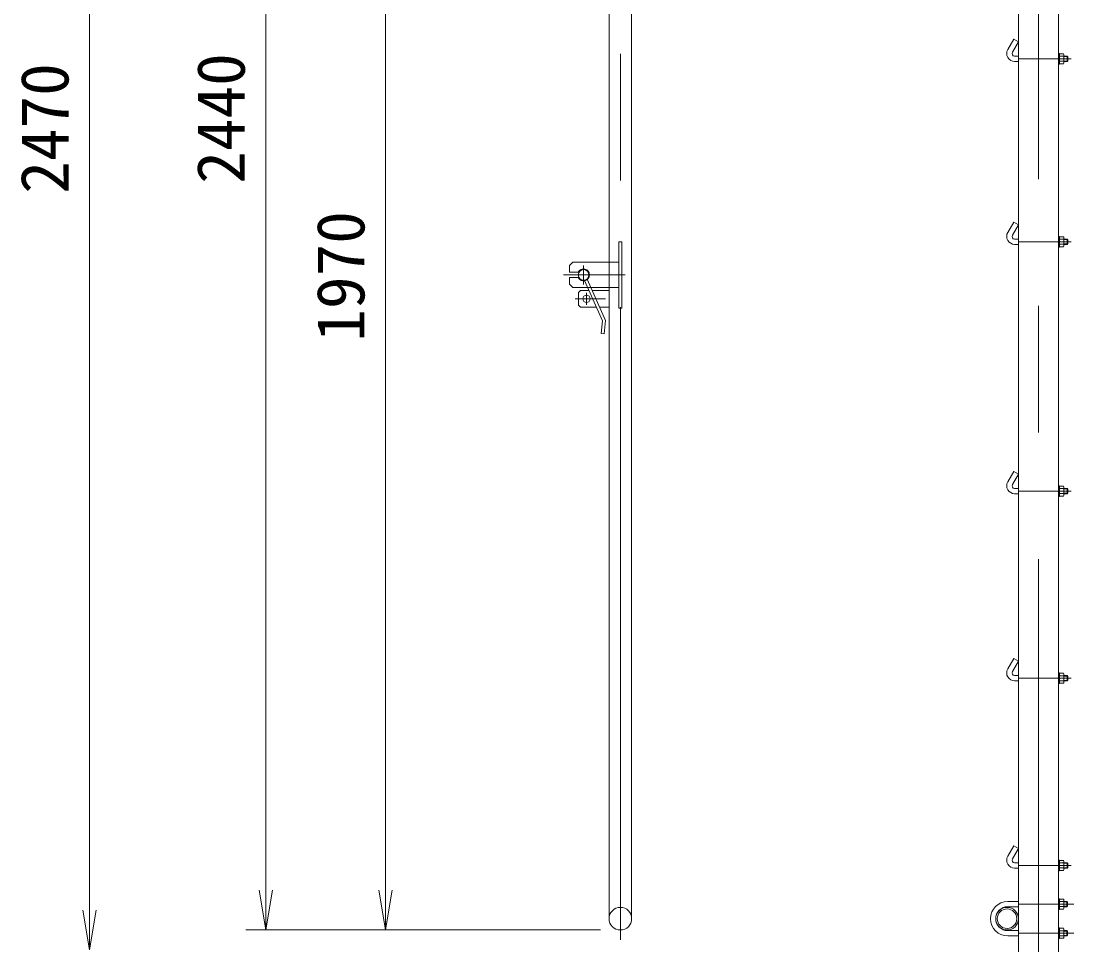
# Model space of a CAD drawing. Units: millimetres, scale not verified. Extents: x -6300 to 6300, y -4455 to 4455.
# Drawn here: x -2300 to -717, y -1042 to 348 of the extents above; entities that cross this region are included whole.
import ezdxf
from ezdxf.enums import TextEntityAlignment as Align

# ---------------------------------------------------------------- set-up
doc = ezdxf.new("R2010")
doc.units = ezdxf.units.MM
doc.header["$LTSCALE"] = 30
doc.linetypes.add('DASHED', pattern=[7.5, 6, -1.5])
doc.linetypes.add('USER1', pattern=[50.8, 31.75, -6.35, 6.35, -6.35])
for name, color, linetype, lineweight in [('0-1_D-STR1', 1, 'Continuous', 18), ('0-2_D-STR3', 3, 'Continuous', 13), ('0-3_D-BMK', 2, 'USER1', 13), ('0-7_D-STR-DIM', 7, 'Continuous', 9), ('0-8_0', 7, 'Continuous', 9)]:
    doc.layers.add(name, color=color, linetype=linetype, lineweight=lineweight)
doc.styles.add('ＭＳ ゴシック', font='')
doc.styles.get('ＭＳ ゴシック').set_extended_font_data('MS Gothic')

# ---------------------------------------------------------------- blocks, each defined once
blk = doc.blocks.new('ﾐ_f______Open')
at = {"layer": '0-8_0'}
blk.add_line((-30, 5), (0, 0), dxfattribs=at)
blk.add_lwpolyline([(-30, -5), (0, 0), (-30, 0)], dxfattribs=at)

msp = doc.modelspace()

# ---------------------------------------------------------------- linework, layer by layer
at = {"layer": '0-1_D-STR1'}
for p, q in [((-1416.29, -1002.05), (-1416.29, 1412.95)), ((-1382.29, -1002.05), (-1382.29, 1412.95))]:
    msp.add_line(p, q, dxfattribs=at)
msp.add_lwpolyline([(-800.87, 977.36), (-800.87, -1399.05), (-740.37, -1399.05), (-740.37, 977.36)], dxfattribs=at)
for centre, radius in [((-1399.29, -1002.05), 17), ((-817.87, -1002.05), 17), ((-817.87, -1002.05), 14.7)]:
    msp.add_circle(centre, radius, dxfattribs=at)
at = {"layer": '0-2_D-STR3'}
for p, q in [((-807.8, 320.54), (-816.8, 304.95)), ((-800.87, 316.54), (-807.8, 320.54)), ((-800.87, 316.54), (-809.87, 300.95)), ((-806.41, 294.95), (-800.87, 294.95)), ((-806.41, 286.95), (-800.87, 286.95)), ((-740.37, 298.95), (-738.77, 298.95)), ((-738.77, 298.95), (-738.77, 282.95)), ((-738.77, 298.45), (-738.77, 283.45)), ((-738.77, 298.45), (-732.97, 298.45)), ((-732.97, 294.7), (-738.77, 294.7)), ((-732.97, 287.2), (-738.77, 287.2)), ((-732.27, 296.87), (-732.27, 285.31)), ((-732.27, 294.95), (-727.61, 294.95)), ((-732.27, 294.25), (-726.91, 294.25)), ((-732.27, 287.65), (-726.91, 287.65)), ((-732.27, 286.95), (-727.61, 286.95)), ((-727.61, 294.95), (-727.61, 286.95)), ((-726.41, 293.75), (-727.61, 294.95)), ((-727.61, 286.95), (-726.41, 288.15)), ((-726.41, 293.75), (-726.41, 288.15)), ((-726.41, 293.75), (-726.41, 288.15)), ((-738.77, 283.45), (-732.97, 283.45)), ((-807.8, 45.54), (-816.8, 29.95)), ((-800.87, 41.54), (-809.87, 25.95)), ((-800.87, 41.54), (-807.8, 45.54)), ((-806.41, 19.95), (-800.87, 19.95)), ((-740.37, 23.95), (-738.77, 23.95)), ((-738.77, 23.95), (-738.77, 7.95)), ((-738.77, 23.45), (-738.77, 8.45)), ((-738.77, 23.45), (-732.97, 23.45)), ((-732.97, 19.7), (-738.77, 19.7)), ((-732.27, 21.87), (-732.27, 10.31)), ((-732.27, 19.95), (-727.61, 19.95)), ((-732.27, 19.25), (-726.91, 19.25)), ((-727.61, 19.95), (-727.61, 11.95)), ((-726.41, 18.75), (-727.61, 19.95)), ((-726.41, 18.75), (-726.41, 13.15)), ((-726.41, 18.75), (-726.41, 13.15)), ((-806.41, 11.95), (-800.87, 11.95)), ((-732.97, 12.2), (-738.77, 12.2)), ((-738.77, 8.45), (-732.97, 8.45)), ((-732.27, 12.65), (-726.91, 12.65)), ((-732.27, 11.95), (-727.61, 11.95)), ((-727.61, 11.95), (-726.41, 13.15)), ((-1470.54, -15.05), (-1475.54, -20.05)), ((-1470.54, -15.05), (-1416.29, -15.05)), ((-1475.54, -20.05), (-1475.54, -30.05)), ((-1475.54, -30.05), (-1462.61, -30.05)), ((-1475.54, -38.05), (-1462.61, -38.05)), ((-1475.54, -38.05), (-1475.54, -48.05)), ((-1449.23, -40.44), (-1453.34, -42.27)), ((-1453.34, -42.27), (-1426.18, -103.29)), ((-1449.23, -40.44), (-1421.58, -102.56)), ((-1475.54, -48.05), (-1470.54, -53.05)), ((-1470.54, -53.05), (-1416.29, -53.05)), ((-1459.29, -57.55), (-1462.29, -60.55)), ((-1462.29, -60.55), (-1462.29, -79.55)), ((-1459.29, -57.55), (-1446.54, -57.55)), ((-1441.62, -57.55), (-1416.29, -57.55)), ((-1459.29, -82.55), (-1462.29, -79.55)), ((-1459.29, -82.55), (-1435.41, -82.55)), ((-1430.49, -82.55), (-1416.29, -82.55)), ((-1428.14, -121.98), (-1426.18, -103.29)), ((-1423.67, -122.45), (-1421.58, -102.56)), ((-1428.14, -121.98), (-1423.67, -122.45)), ((-807.8, -329.46), (-816.8, -345.05)), ((-800.87, -333.46), (-807.8, -329.46)), ((-800.87, -333.46), (-809.87, -349.05)), ((-806.41, -355.05), (-800.87, -355.05)), ((-806.41, -363.05), (-800.87, -363.05)), ((-740.37, -351.05), (-738.77, -351.05)), ((-738.77, -351.05), (-738.77, -367.05)), ((-738.77, -351.55), (-738.77, -366.55)), ((-738.77, -351.55), (-732.97, -351.55)), ((-732.97, -355.3), (-738.77, -355.3)), ((-732.97, -362.8), (-738.77, -362.8)), ((-732.27, -353.13), (-732.27, -364.69)), ((-732.27, -355.05), (-727.61, -355.05)), ((-732.27, -355.75), (-726.91, -355.75)), ((-732.27, -362.35), (-726.91, -362.35)), ((-732.27, -363.05), (-727.61, -363.05)), ((-727.61, -355.05), (-727.61, -363.05)), ((-726.41, -356.25), (-727.61, -355.05)), ((-727.61, -363.05), (-726.41, -361.85)), ((-726.41, -356.25), (-726.41, -361.85)), ((-726.41, -356.25), (-726.41, -361.85)), ((-738.77, -366.55), (-732.97, -366.55)), ((-807.8, -610.96), (-816.8, -626.55)), ((-800.87, -614.96), (-809.87, -630.55)), ((-800.87, -614.96), (-807.8, -610.96)), ((-740.37, -632.55), (-738.77, -632.55)), ((-738.77, -632.55), (-738.77, -648.55)), ((-738.77, -633.05), (-738.77, -648.05)), ((-738.77, -633.05), (-732.97, -633.05)), ((-806.41, -636.55), (-800.87, -636.55)), ((-806.41, -644.55), (-800.87, -644.55)), ((-732.97, -636.8), (-738.77, -636.8)), ((-732.97, -644.3), (-738.77, -644.3)), ((-738.77, -648.05), (-732.97, -648.05)), ((-732.27, -634.63), (-732.27, -646.19)), ((-732.27, -636.55), (-727.61, -636.55)), ((-732.27, -637.25), (-726.91, -637.25)), ((-732.27, -643.85), (-726.91, -643.85)), ((-732.27, -644.55), (-727.61, -644.55)), ((-727.61, -636.55), (-727.61, -644.55)), ((-726.41, -637.75), (-727.61, -636.55)), ((-727.61, -644.55), (-726.41, -643.35)), ((-726.41, -637.75), (-726.41, -643.35)), ((-726.41, -637.75), (-726.41, -643.35)), ((-807.8, -892.46), (-816.8, -908.05)), ((-800.87, -896.46), (-809.87, -912.05)), ((-800.87, -896.46), (-807.8, -892.46)), ((-806.41, -918.05), (-800.87, -918.05)), ((-740.37, -914.05), (-738.77, -914.05)), ((-738.77, -914.05), (-738.77, -930.05)), ((-738.77, -914.55), (-738.77, -929.55)), ((-738.77, -914.55), (-732.97, -914.55)), ((-732.27, -916.13), (-732.27, -927.69)), ((-732.27, -918.05), (-727.61, -918.05)), ((-727.61, -918.05), (-727.61, -926.05)), ((-726.41, -919.25), (-727.61, -918.05)), ((-806.41, -926.05), (-800.87, -926.05)), ((-732.97, -918.3), (-738.77, -918.3)), ((-732.97, -925.8), (-738.77, -925.8)), ((-738.77, -929.55), (-732.97, -929.55)), ((-732.27, -918.75), (-726.91, -918.75)), ((-732.27, -925.35), (-726.91, -925.35)), ((-732.27, -926.05), (-727.61, -926.05)), ((-727.61, -926.05), (-726.41, -924.85)), ((-726.41, -919.25), (-726.41, -924.85)), ((-726.41, -919.25), (-726.41, -924.85)), ((-816.87, -976.05), (-800.87, -976.05)), ((-740.37, -972.05), (-738.77, -972.05)), ((-738.77, -972.05), (-738.77, -988.05)), ((-738.77, -972.55), (-732.97, -972.55)), ((-738.77, -972.55), (-738.77, -987.55)), ((-732.97, -976.3), (-738.77, -976.3)), ((-732.27, -974.13), (-732.27, -985.69)), ((-732.27, -976.05), (-728.07, -976.05)), ((-732.27, -976.75), (-727.37, -976.75)), ((-726.87, -977.25), (-726.87, -982.85)), ((-816.87, -984.05), (-800.87, -984.05)), ((-732.97, -983.8), (-738.77, -983.8)), ((-738.77, -987.55), (-732.97, -987.55)), ((-732.27, -983.35), (-727.37, -983.35)), ((-732.27, -984.05), (-728.07, -984.05)), ((-728.07, -984.05), (-726.87, -982.85)), ((-816.87, -1020.05), (-800.87, -1020.05)), ((-816.87, -1028.05), (-800.87, -1028.05)), ((-740.37, -1016.05), (-738.77, -1016.05)), ((-738.77, -1016.05), (-738.77, -1032.05)), ((-732.97, -1020.3), (-738.77, -1020.3)), ((-732.97, -1027.8), (-738.77, -1027.8)), ((-732.27, -1029.97), (-732.27, -1018.4)), ((-732.27, -1020.05), (-728.07, -1020.05)), ((-732.27, -1020.75), (-727.37, -1020.75)), ((-732.27, -1027.35), (-727.37, -1027.35)), ((-732.27, -1028.05), (-728.07, -1028.05)), ((-726.87, -1021.25), (-728.07, -1020.05)), ((-728.07, -1020.05), (-728.07, -1028.05)), ((-728.07, -1028.05), (-726.87, -1026.85)), ((-726.87, -1021.25), (-726.87, -1026.85)), ((-738.77, -1031.55), (-732.97, -1031.55))]:
    msp.add_line(p, q, dxfattribs=at)
at = {"layer": '0-2_D-STR3', "linetype": 'DASHED'}
for p, q in [((-1401.54, 15.95), (-1397.04, 15.95)), ((-1401.54, 15.95), (-1401.54, -84.05)), ((-1397.04, 15.95), (-1397.04, -84.05)), ((-1416.29, -15.05), (-1401.54, -15.05)), ((-1416.29, -53.05), (-1401.54, -53.05)), ((-1401.54, -84.05), (-1397.04, -84.05))]:
    msp.add_line(p, q, dxfattribs=at)
at = {"layer": '0-2_D-STR3'}
for points in [[(-740.37, 298.95), (-740.37, 282.95), (-738.77, 282.95)], [(-740.37, 23.95), (-740.37, 7.95), (-738.77, 7.95)], [(-740.37, -351.05), (-740.37, -367.05), (-738.77, -367.05)], [(-740.37, -632.55), (-740.37, -648.55), (-738.77, -648.55)], [(-740.37, -914.05), (-740.37, -930.05), (-738.77, -930.05)], [(-740.37, -972.05), (-740.37, -988.05), (-738.77, -988.05)], [(-726.87, -977.25), (-728.07, -976.05), (-728.07, -984.05)], [(-740.37, -1016.05), (-740.37, -1032.05), (-738.77, -1032.05)], [(-738.77, -1031.55), (-738.77, -1016.55), (-732.97, -1016.55)]]:
    msp.add_lwpolyline(points, dxfattribs=at)
for centre, radius in [((-1454.54, -34.05), 8), ((-1450.29, -70.05), 5.5)]:
    msp.add_circle(centre, radius, dxfattribs=at)
for centre, radius, start, end in [((-806.41, 298.95), 12, 150, 270), ((-806.41, 298.95), 4, 150, 270), ((-742.67, 290.95), 10.39, 338.85295, 21.14705), ((-735.07, 296.58), 2.81, 318.21899, 41.78101), ((-735.13, 285.33), 2.86, 319.0514, 40.9486), ((-806.41, 23.95), 12, 150, 270), ((-806.41, 23.95), 4, 150, 270), ((-742.67, 15.95), 10.39, 338.85295, 21.14705), ((-735.07, 21.58), 2.81, 318.21899, 41.78101), ((-735.13, 10.33), 2.86, 319.0514, 40.9486), ((-1454.54, -34.05), 9, 206.3878, 153.6122), ((-806.41, -351.05), 12, 150, 270), ((-806.41, -351.05), 4, 150, 270), ((-742.67, -359.05), 10.39, 338.85295, 21.14705), ((-735.07, -353.42), 2.81, 318.21899, 41.78101), ((-735.13, -364.67), 2.86, 319.0514, 40.9486), ((-806.41, -632.55), 12, 150, 270), ((-806.41, -632.55), 4, 150, 270), ((-735.07, -634.92), 2.81, 318.21899, 41.78101), ((-742.67, -640.55), 10.39, 338.85295, 21.14705), ((-735.13, -646.17), 2.86, 319.0514, 40.9486), ((-806.41, -914.05), 12, 150, 270), ((-806.41, -914.05), 4, 150, 270), ((-735.07, -916.42), 2.81, 318.21899, 41.78101), ((-742.67, -922.05), 10.39, 338.85295, 21.14705), ((-735.13, -927.67), 2.86, 319.0514, 40.9486), ((-816.87, -1002.05), 26, 90, 270), ((-742.67, -980.05), 10.39, 338.85295, 21.14705), ((-735.07, -974.42), 2.81, 318.21899, 41.78101), ((-816.87, -1002.05), 18, 90, 270), ((-735.13, -985.67), 2.86, 319.0514, 40.9486), ((-742.67, -1024.05), 10.39, 338.85295, 21.14705), ((-735.13, -1018.42), 2.86, 319.0514, 40.9486), ((-735.07, -1029.67), 2.81, 318.21899, 41.78101)]:
    msp.add_arc(centre, radius, start, end, dxfattribs=at)
at = {"layer": '0-3_D-BMK'}
for p, q in [((-1399.29, 1441.45), (-1399.29, -1034.05)), ((-800.87, 290.95), (-721.52, 290.95)), ((-800.87, 15.95), (-721.52, 15.95)), ((-1454.54, -19.7), (-1454.54, -48.4)), ((-1484.84, -34.05), (-1392.22, -34.05)), ((-1450.29, -61.13), (-1450.29, -78.97)), ((-1467.16, -70.05), (-1421.84, -70.05)), ((-800.87, -359.05), (-721.52, -359.05)), ((-800.87, -640.55), (-721.52, -640.55)), ((-800.87, -922.05), (-721.52, -922.05)), ((-800.87, -980.05), (-717.28, -980.05)), ((-800.87, -1024.05), (-717.28, -1024.05))]:
    msp.add_line(p, q, dxfattribs=at)
msp.add_lwpolyline([(-770.62, -1414.05), (-770.62, 1030.95), (-1003.12, 1433.65)], dxfattribs=at)
at = {"layer": '0-7_D-STR-DIM'}
for p, q in [((-2197.24, -989.05), (-2197.24, 1360.95)), ((-1932.25, 1360.95), (-1932.25, -959.05)), ((-1752.25, -959.05), (-1752.25, 890.95)), ((-1429.29, -1019.05), (-1962.25, -1019.05)), ((-1429.29, -1019.05), (-1782.25, -1019.05))]:
    msp.add_line(p, q, dxfattribs=at)

# ---------------------------------------------------------------- block references
at = {"layer": '0-7_D-STR-DIM', "xscale": 2, "yscale": 2, "rotation": 270}
for p in [(-1932.25, -1019.05), (-1752.25, -1019.05), (-2197.24, -1049.05)]:
    msp.add_blockref('ﾐ_f______Open', p, dxfattribs=at)

# ---------------------------------------------------------------- texts
at = {"layer": '0-7_D-STR-DIM', "style": 'ＭＳ ゴシック'}
for s, p in [('2440', (-1942.38, 103.08)), ('2470', (-2207.37, 88.08)), ('1970', (-1762.38, -134.4))]:
    msp.add_text(s, height=72.14, rotation=90, dxfattribs=at).set_placement(p, align=Align.BOTTOM_LEFT)

doc.saveas('drawing.dxf')
